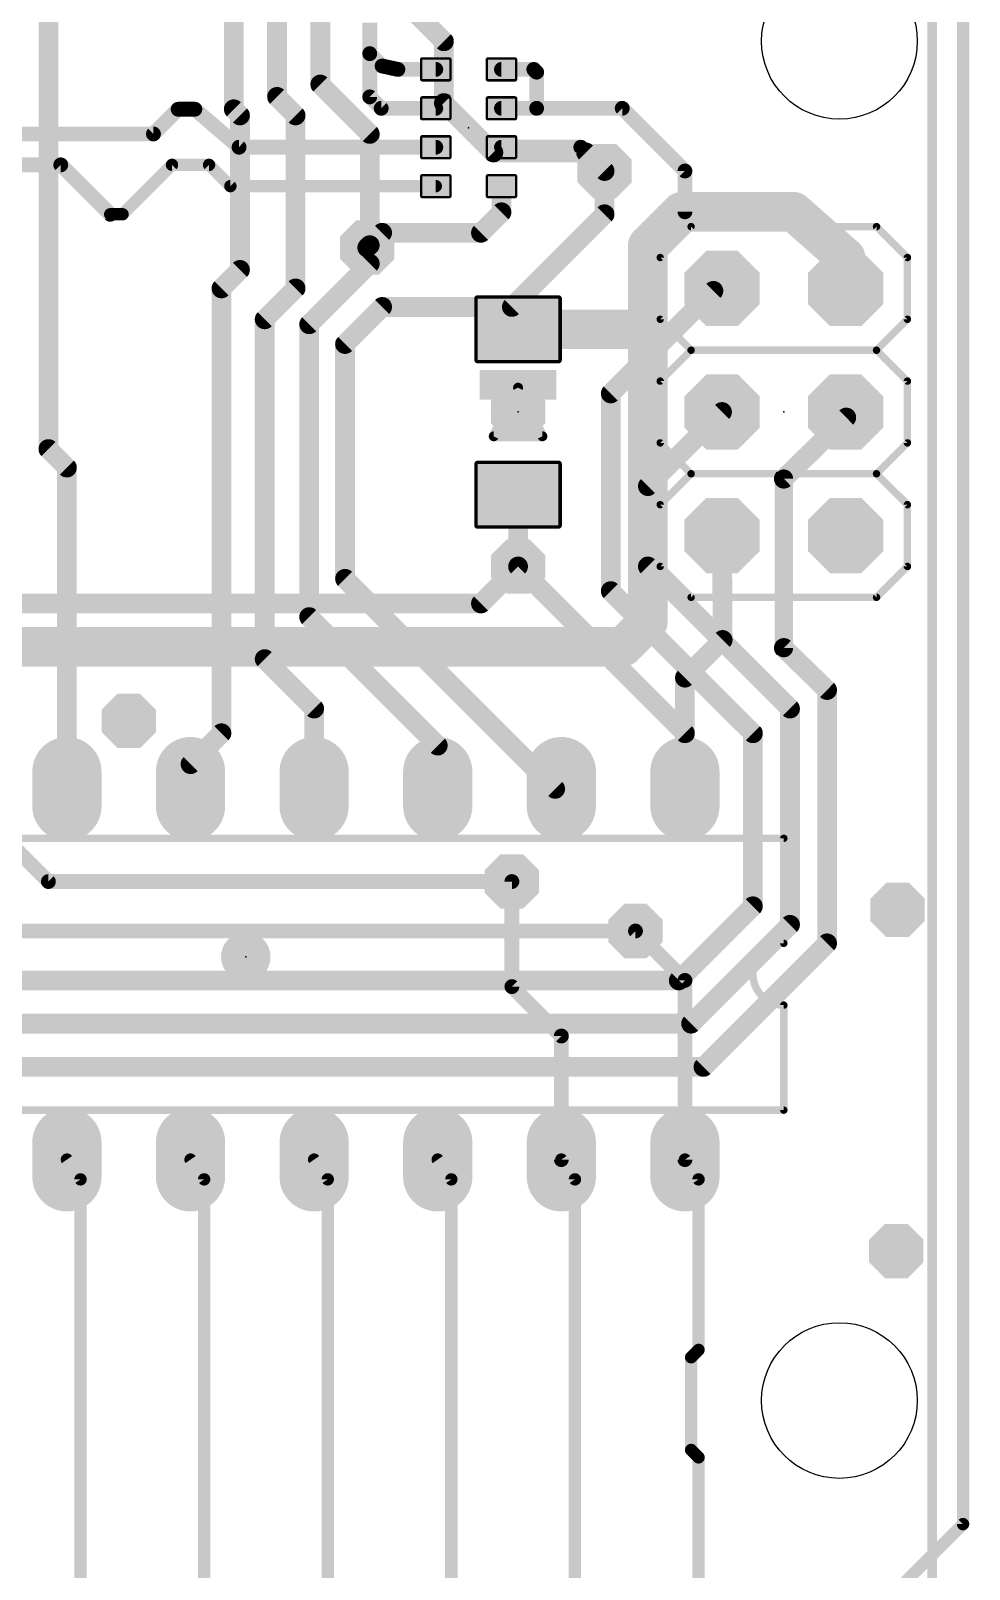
# Model space of a CAD drawing. Extents: x -20 to 130, y -23 to 56.
# Drawn here: x 49.42 to 68.71, y 4.15 to 35.78 of the extents above; entities that cross this region are included whole.
import ezdxf

# ---------------------------------------------------------------- set-up
doc = ezdxf.new("R2010")
doc.units = 0
for name, color, linetype in [('1', 22, 'CONTINUOUS'), ('16', 175, 'CONTINUOUS'), ('17', 82, 'CONTINUOUS'), ('18', 2, 'CONTINUOUS'), ('20', 7, 'CONTINUOUS'), ('21', 253, 'CONTINUOUS'), ('23', 7, 'CONTINUOUS')]:
    doc.layers.add(name, color=color, linetype=linetype)

# ---------------------------------------------------------------- blocks, each defined once
blk = doc.blocks.new('RECT')
blk.add_solid([(-0.5, -0.5), (0.5, -0.5), (-0.5, 0.5), (0.5, 0.5)])
blk = doc.blocks.new('RECT224000X288000R10')
at = {"const_width": 0.07}
blk.add_lwpolyline([(0.665, -0.83), (0.665, 0.83, 0.4142), (0.63, 0.865), (-0.63, 0.865, 0.4142), (-0.665, 0.83), (-0.665, -0.83, 0.4142), (-0.63, -0.865), (0.63, -0.865, 0.4142)], format="xyb", close=True, dxfattribs=at)
blk.add_solid([(-0.6475, -0.8475), (0.6475, -0.8475), (-0.6475, 0.8475), (0.6475, 0.8475)])
blk = doc.blocks.new('PIE')
at = {"const_width": 0.5}
blk.add_lwpolyline([(0, -0.25, 1), (0, 0.25, 1), (0, -0.25)], format="xyb", dxfattribs=at)
blk = doc.blocks.new('OCTAGONP')
at = {"const_width": 0.5}
blk.add_lwpolyline([(-0.25, -0.1036), (-0.25, 0.1036), (-0.1036, 0.25), (0.1036, 0.25), (0.25, 0.1036), (0.25, -0.1036), (0.1036, -0.25), (-0.1036, -0.25), (-0.25, -0.1036), (-0.25, 0.1036)], dxfattribs=at)
blk = doc.blocks.new('RECT80000X104000R20')
at = {"const_width": 0.05}
blk.add_lwpolyline([(0.225, -0.275), (0.225, 0.275, 0.4142), (0.2, 0.3), (-0.2, 0.3, 0.4142), (-0.225, 0.275), (-0.225, -0.275, 0.4142), (-0.2, -0.3), (0.2, -0.3, 0.4142)], format="xyb", close=True, dxfattribs=at)
blk.add_solid([(-0.2125, -0.2875), (0.2125, -0.2875), (-0.2125, 0.2875), (0.2125, 0.2875)])
blk = doc.blocks.new('LONGP50')
at = {"const_width": 1}
blk.add_lwpolyline([(-0.25, 0), (0.25, 0)], dxfattribs=at)
at = {"const_width": 0.5}
for points in [[(-0.25, 0.25, 1), (-0.25, -0.25)], [(0.25, -0.25, 1), (0.25, 0.25)]]:
    blk.add_lwpolyline(points, format="xyb", dxfattribs=at)
blk = doc.blocks.new('OCTAGONV')
at = {"const_width": 0.5}
blk.add_lwpolyline([(-0.25, -0.1036), (-0.25, 0.1036), (-0.1036, 0.25), (0.1036, 0.25), (0.25, 0.1036), (0.25, -0.1036), (0.1036, -0.25), (-0.1036, -0.25), (-0.25, -0.1036), (-0.25, 0.1036)], dxfattribs=at)

msp = doc.modelspace()

# ---------------------------------------------------------------- linework, layer by layer
at = {"layer": '1'}
for points, const_width in [([(67.945, 52.705), (67.945, 0.635)], 0.2032), ([(56.388, 35.306), (56.388, 35.941)], 0.3048), ([(56.388, 35.306), (56.388, 34.417)], 0.3048), ([(56.642, 35.052), (56.388, 35.306)], 0.3048), ([(56.966, 34.982), (56.642, 35.052)], 0.3048), ([(57.745, 34.982), (56.966, 34.982)], 0.3048), ([(59.76, 34.982), (59.095, 34.982)], 0.3048), ([(59.817, 34.925), (59.76, 34.982)], 0.3048), ([(59.817, 34.182), (59.817, 34.925)], 0.3048), ([(56.388, 34.417), (56.623, 34.182)], 0.3048), ([(51.943, 33.655), (52.451, 34.163)], 0.3048), ([(52.451, 34.163), (52.794, 34.163)], 0.3048), ([(52.794, 34.163), (53.702, 33.382)], 0.3048), ([(56.623, 34.182), (57.745, 34.182)], 0.3048), ([(59.817, 34.182), (59.095, 34.182)], 0.3048), ([(61.576, 34.182), (59.817, 34.182)], 0.3048), ([(62.865, 32.893), (61.576, 34.182)], 0.3048), ([(31.496, 33.655), (51.943, 33.655)], 0.3048), ([(53.702, 33.382), (57.745, 33.382)], 0.3048), ([(60.725, 33.382), (59.095, 33.382)], 0.3048), ([(61.214, 32.893), (60.725, 33.382)], 0.3048), ([(31.877, 33.02), (50.038, 33.02)], 0.3048), ([(50.038, 33.02), (51.054, 32.004)], 0.3048), ([(51.308, 32.004), (52.324, 33.02)], 0.254), ([(52.324, 33.02), (53.086, 33.02)], 0.254), ([(53.086, 33.02), (53.524, 32.582)], 0.254), ([(62.865, 32.0548), (62.865, 32.893)], 0.3048), ([(53.524, 32.582), (57.745, 32.582)], 0.254), ([(59.095, 32.044), (59.095, 32.582)], 0.4064), ([(62.103, 31.369), (62.7888, 32.0548)], 0.8128), ([(62.7888, 32.0548), (62.865, 32.0548)], 0.8128), ([(62.865, 32.0548), (65.1002, 32.0548)], 0.8128), ([(65.1002, 32.0548), (66.167, 31.115)], 0.8128), ([(51.054, 32.004), (51.308, 32.004)], 0.254), ([(58.674, 31.623), (59.095, 32.044)], 0.4064), ([(56.3372, 31.3182), (56.642, 31.623)], 0.4064), ([(56.642, 31.623), (58.674, 31.623)], 0.4064), ([(62.103, 29.464), (62.103, 31.369)], 0.8128), ([(66.167, 31.115), (66.167, 30.48)], 0.8128), ([(66.167, 30.48), (66.167, 30.443)], 0.8128), ([(66.167, 30.48), (66.04, 30.48)], 0.508), ([(61.927, 29.64), (59.436, 29.64)], 0.8128), ([(62.103, 29.464), (61.927, 29.64)], 0.8128), ([(62.103, 23.622), (62.103, 29.464)], 0.8128), ([(59.436, 24.765), (59.436, 26.24)], 0.4064), ([(63.64, 23.254), (63.627, 25.4)], 0.4064), ([(58.674, 24.003), (59.436, 24.765)], 0.4064), ([(46.99, 24.003), (58.674, 24.003)], 0.4064), ([(61.595, 23.114), (62.103, 23.622)], 0.8128), ([(48.514, 23.114), (61.595, 23.114)], 0.8128), ([(62.865, 22.479), (63.64, 23.254)], 0.4064), ([(62.865, 20.193), (62.865, 22.479)], 0.4064), ([(59.309, 18.288), (59.309, 16.129)], 0.3048), ([(61.849, 17.272), (62.865, 16.256)], 0.3048), ([(59.309, 16.129), (60.325, 15.113)], 0.3048), ([(62.865, 16.256), (62.865, 12.573)], 0.3048), ([(60.325, 15.113), (60.325, 12.573)], 0.3048), ([(50.4444, 12.1666), (50.165, 12.573)], 0.254), ([(52.9844, 12.1666), (52.705, 12.573)], 0.254), ([(55.5244, 12.1666), (55.245, 12.573)], 0.254), ([(58.0644, 12.1666), (57.785, 12.573)], 0.254), ([(60.325, 12.573), (60.6044, 12.1666)], 0.254), ([(62.865, 12.573), (63.1444, 12.1666)], 0.254), ([(50.4444, 2.9972), (50.4444, 12.1666)], 0.254), ([(52.9844, 2.9972), (52.9844, 12.1666)], 0.254), ([(55.5244, 2.9972), (55.5244, 12.1666)], 0.254), ([(58.0644, 2.9972), (58.0644, 12.1666)], 0.254), ([(60.6044, 12.1666), (60.6044, 2.9972)], 0.254), ([(63.1444, 12.1666), (63.1444, 8.6614)], 0.254), ([(63.1444, 8.6614), (62.992, 8.509)], 0.254), ([(62.992, 8.509), (62.992, 6.604)], 0.254), ([(62.992, 6.604), (63.1444, 6.4516)], 0.254), ([(63.1444, 6.4516), (63.1444, 2.9972)], 0.254)]:
    msp.add_lwpolyline(points, dxfattribs=dict(at, const_width=const_width))
for points, const_width in [([(56.4642, 35.306, 1), (56.3118, 35.306)], 0.1524), ([(56.4419, 35.3599, 1), (56.3341, 35.2521)], 0.1524), ([(56.3118, 35.306, 1), (56.4642, 35.306)], 0.1524), ([(56.6581, 35.1265, 1), (56.6259, 34.9775)], 0.1524), ([(56.5881, 34.9981, 1), (56.6959, 35.1059)], 0.1524), ([(56.966, 35.0582, 1), (56.966, 34.9058)], 0.1524), ([(56.9499, 34.9075, 1), (56.9821, 35.0565)], 0.1524), ([(57.745, 34.9058, 1), (57.745, 35.0582)], 0.1524), ([(59.095, 35.0582, 1), (59.095, 34.9058)], 0.1524), ([(59.8139, 35.0359, 1), (59.7061, 34.9281)], 0.1524), ([(59.76, 34.9058, 1), (59.76, 35.0582)], 0.1524), ([(59.8932, 34.925, 1), (59.7408, 34.925)], 0.1524), ([(59.7631, 34.8711, 1), (59.8709, 34.9789)], 0.1524), ([(56.4419, 34.4709, 1), (56.3341, 34.3631)], 0.1524), ([(56.3118, 34.417, 1), (56.4642, 34.417)], 0.1524), ([(52.451, 34.2392, 1), (52.451, 34.0868)], 0.1524), ([(52.5049, 34.1091, 1), (52.3971, 34.2169)], 0.1524), ([(52.8437, 34.2208, 1), (52.7443, 34.1052)], 0.1524), ([(52.794, 34.0868, 1), (52.794, 34.2392)], 0.1524), ([(56.623, 34.2582, 1), (56.623, 34.1058)], 0.1524), ([(56.5691, 34.1281, 1), (56.6769, 34.2359)], 0.1524), ([(57.745, 34.1058, 1), (57.745, 34.2582)], 0.1524), ([(59.095, 34.2582, 1), (59.095, 34.1058)], 0.1524), ([(59.817, 34.2582, 1), (59.817, 34.1058)], 0.1524), ([(59.7408, 34.182, 1), (59.8932, 34.182)], 0.1524), ([(59.817, 34.1058, 1), (59.817, 34.2582)], 0.1524), ([(61.6299, 34.2359, 1), (61.5221, 34.1281)], 0.1524), ([(61.576, 34.1058, 1), (61.576, 34.2582)], 0.1524), ([(51.8891, 33.7089, 1), (51.9969, 33.6011)], 0.1524), ([(51.943, 33.5788, 1), (51.943, 33.7312)], 0.1524), ([(53.702, 33.4582, 1), (53.702, 33.3058)], 0.1524), ([(57.745, 33.3058, 1), (57.745, 33.4582)], 0.1524), ([(59.095, 33.4582, 1), (59.095, 33.3058)], 0.1524), ([(60.7789, 33.4359, 1), (60.6711, 33.3281)], 0.1524), ([(60.725, 33.3058, 1), (60.725, 33.4582)], 0.1524), ([(53.6523, 33.3242, 1), (53.7517, 33.4398)], 0.1524), ([(50.0919, 33.0739, 1), (49.9841, 32.9661)], 0.1524), ([(50.038, 32.9438, 1), (50.038, 33.0962)], 0.1524), ([(52.324, 33.0835, 1), (52.324, 32.9565)], 0.127), ([(52.3689, 32.9751, 1), (52.2791, 33.0649)], 0.127), ([(53.1309, 33.0649, 1), (53.0411, 32.9751)], 0.127), ([(53.086, 32.9565, 1), (53.086, 33.0835)], 0.127), ([(61.1601, 32.8391, 1), (61.2679, 32.9469)], 0.1524), ([(62.9412, 32.893, 1), (62.7888, 32.893)], 0.1524), ([(62.8111, 32.8391, 1), (62.9189, 32.9469)], 0.1524), ([(53.524, 32.6455, 1), (53.524, 32.5185)], 0.127), ([(53.4791, 32.5371, 1), (53.5689, 32.6269)], 0.127), ([(57.745, 32.5185, 1), (57.745, 32.6455)], 0.127), ([(59.1966, 32.582, 1), (58.9934, 32.582)], 0.2032), ([(62.7888, 32.258, 1), (62.7888, 31.8516)], 0.4064), ([(62.9325, 31.9111, 1), (62.6451, 32.1985)], 0.4064), ([(62.865, 32.258, 1), (62.865, 31.8516)], 0.4064), ([(62.865, 31.8516, 1), (62.865, 32.258)], 0.4064), ([(65.2345, 32.2073, 1), (64.9659, 31.9023)], 0.4064), ([(65.1002, 31.8516, 1), (65.1002, 32.258)], 0.4064), ([(51.0001, 31.9501, 1), (51.1079, 32.0579)], 0.1524), ([(51.054, 32.0675, 1), (51.054, 31.9405)], 0.127), ([(51.2631, 32.0489, 1), (51.3529, 31.9591)], 0.127), ([(51.308, 31.9405, 1), (51.308, 32.0675)], 0.127), ([(58.9934, 32.044, 1), (59.1966, 32.044)], 0.2032), ([(59.1668, 31.9722, 1), (59.0232, 32.1158)], 0.2032), ([(62.7888, 32.0548, 1), (62.9412, 32.0548)], 0.1524), ([(56.642, 31.7246, 1), (56.642, 31.5214)], 0.2032), ([(56.7138, 31.5512, 1), (56.5702, 31.6948)], 0.2032), ([(58.6022, 31.6948, 1), (58.7458, 31.5512)], 0.2032), ([(58.674, 31.5214, 1), (58.674, 31.7246)], 0.2032), ([(62.3062, 31.369, 1), (61.8998, 31.369)], 0.4064), ([(61.9593, 31.5127, 1), (62.2467, 31.2253)], 0.4064), ([(56.2654, 31.39, 1), (56.409, 31.2464)], 0.2032), ([(66.3702, 31.115, 1), (65.9638, 31.115)], 0.4064), ([(66.0327, 30.9625, 1), (66.3013, 31.2675)], 0.4064), ([(66.3702, 30.48, 1), (65.9638, 30.48)], 0.4064), ([(65.9638, 30.48, 1), (66.3702, 30.48)], 0.4064), ([(66.04, 30.607, 1), (66.04, 30.353)], 0.254), ([(66.167, 30.353, 1), (66.167, 30.607)], 0.254), ([(65.9638, 30.443, 1), (66.3702, 30.443)], 0.4064), ([(59.436, 29.8432, 1), (59.436, 29.4368)], 0.4064), ([(62.0707, 29.7837, 1), (61.7833, 29.4963)], 0.4064), ([(61.927, 29.4368, 1), (61.927, 29.8432)], 0.4064), ([(62.3062, 29.464, 1), (61.8998, 29.464)], 0.4064), ([(61.9593, 29.3203, 1), (62.2467, 29.6077)], 0.4064), ([(61.8998, 29.464, 1), (62.3062, 29.464)], 0.4064), ([(59.5376, 26.24, 1), (59.3344, 26.24)], 0.2032), ([(63.7286, 25.4006, 1), (63.5254, 25.3994)], 0.2032), ([(59.3344, 24.765, 1), (59.5376, 24.765)], 0.2032), ([(59.5078, 24.6932, 1), (59.3642, 24.8368)], 0.2032), ([(58.6022, 24.0748, 1), (58.7458, 23.9312)], 0.2032), ([(58.674, 23.9014, 1), (58.674, 24.1046)], 0.2032), ([(61.8998, 23.622, 1), (62.3062, 23.622)], 0.4064), ([(62.2467, 23.4783, 1), (61.9593, 23.7657)], 0.4064), ([(61.4513, 23.2577, 1), (61.7387, 22.9703)], 0.4064), ([(61.595, 22.9108, 1), (61.595, 23.3172)], 0.4064), ([(63.7118, 23.1822, 1), (63.5682, 23.3258)], 0.2032), ([(63.5384, 23.2534, 1), (63.7416, 23.2546)], 0.2032), ([(62.9666, 22.479, 1), (62.7634, 22.479)], 0.2032), ([(62.7932, 22.5508, 1), (62.9368, 22.4072)], 0.2032), ([(62.7634, 20.193, 1), (62.9666, 20.193)], 0.2032), ([(59.3852, 18.288, 1), (59.2328, 18.288)], 0.1524), ([(61.9029, 17.3259, 1), (61.7951, 17.2181)], 0.1524), ([(59.3629, 16.1829, 1), (59.2551, 16.0751)], 0.1524), ([(59.2328, 16.129, 1), (59.3852, 16.129)], 0.1524), ([(62.9412, 16.256, 1), (62.7888, 16.256)], 0.1524), ([(62.8111, 16.2021, 1), (62.9189, 16.3099)], 0.1524), ([(60.4012, 15.113, 1), (60.2488, 15.113)], 0.1524), ([(60.2711, 15.0591, 1), (60.3789, 15.1669)], 0.1524), ([(50.2173, 12.609, 1), (50.1127, 12.537)], 0.127), ([(52.7573, 12.609, 1), (52.6527, 12.537)], 0.127), ([(55.2973, 12.609, 1), (55.1927, 12.537)], 0.127), ([(57.8373, 12.609, 1), (57.7327, 12.537)], 0.127), ([(60.3773, 12.609, 1), (60.2727, 12.537)], 0.127), ([(62.9173, 12.609, 1), (62.8127, 12.537)], 0.127), ([(60.2488, 12.573, 1), (60.4012, 12.573)], 0.1524), ([(62.7888, 12.573, 1), (62.9412, 12.573)], 0.1524), ([(50.5079, 12.1666, 1), (50.3809, 12.1666)], 0.127), ([(50.3921, 12.1306, 1), (50.4967, 12.2026)], 0.127), ([(53.0479, 12.1666, 1), (52.9209, 12.1666)], 0.127), ([(52.9321, 12.1306, 1), (53.0367, 12.2026)], 0.127), ([(55.5879, 12.1666, 1), (55.4609, 12.1666)], 0.127), ([(55.4721, 12.1306, 1), (55.5767, 12.2026)], 0.127), ([(58.1279, 12.1666, 1), (58.0009, 12.1666)], 0.127), ([(58.0121, 12.1306, 1), (58.1167, 12.2026)], 0.127), ([(60.6679, 12.1666, 1), (60.5409, 12.1666)], 0.127), ([(60.5521, 12.1306, 1), (60.6567, 12.2026)], 0.127), ([(63.2079, 12.1666, 1), (63.0809, 12.1666)], 0.127), ([(63.0921, 12.1306, 1), (63.1967, 12.2026)], 0.127), ([(63.0555, 8.509, 1), (62.9285, 8.509)], 0.127), ([(62.9471, 8.5539, 1), (63.0369, 8.4641)], 0.127), ([(63.0809, 8.6614, 1), (63.2079, 8.6614)], 0.127), ([(63.1893, 8.6165, 1), (63.0995, 8.7063)], 0.127), ([(63.0369, 6.6489, 1), (62.9471, 6.5591)], 0.127), ([(62.9285, 6.604, 1), (63.0555, 6.604)], 0.127), ([(63.2079, 6.4516, 1), (63.0809, 6.4516)], 0.127), ([(63.0995, 6.4067, 1), (63.1893, 6.4965)], 0.127)]:
    msp.add_lwpolyline(points, format="xyb", dxfattribs=dict(at, const_width=const_width))
at = {"layer": '16'}
for points, const_width in [([(67.945, 52.451), (67.945, 0.635)], 0.2032), ([(49.784, 27.178), (49.784, 46.863)], 0.4064), ([(53.594, 34.163), (53.594, 46.482)], 0.4064), ([(54.483, 34.417), (54.483, 45.974)], 0.4064), ([(55.372, 34.671), (55.372, 45.466)], 0.4064), ([(57.912, 35.56), (56.261, 37.211)], 0.4064), ([(57.912, 34.29), (57.912, 35.56)], 0.4064), ([(56.388, 33.655), (55.372, 34.671)], 0.4064), ([(54.864, 34.036), (54.483, 34.417)], 0.4064), ([(58.928, 33.274), (57.912, 34.29)], 0.4064), ([(53.721, 34.036), (53.594, 34.163)], 0.4064), ([(53.721, 30.861), (53.721, 34.036)], 0.4064), ([(54.864, 30.48), (54.864, 34.036)], 0.4064), ([(56.388, 31.369), (56.388, 33.655)], 0.4064), ([(60.833, 33.274), (58.928, 33.274)], 0.4064), ([(61.214, 32.893), (60.833, 33.274)], 0.4064), ([(61.214, 32.004), (61.214, 32.893)], 0.4064), ([(59.309, 30.099), (61.214, 32.004)], 0.4064), ([(56.3372, 31.3182), (56.388, 31.369)], 0.4064), ([(56.388, 31.115), (56.3372, 31.3182)], 0.4064), ([(56.388, 30.988), (56.388, 31.115)], 0.4064), ([(53.34, 30.48), (53.721, 30.861)], 0.4064), ([(55.1434, 29.7434), (56.388, 30.988)], 0.4064), ([(53.34, 21.336), (53.34, 30.48)], 0.4064), ([(54.229, 29.845), (54.864, 30.48)], 0.4064), ([(63.45, 30.43), (63.627, 30.48)], 0.4064), ([(61.341, 28.321), (63.45, 30.43)], 0.4064), ([(54.229, 22.86), (54.229, 29.845)], 0.4064), ([(55.88, 29.337), (56.642, 30.099)], 0.4064), ([(56.642, 30.099), (59.309, 30.099)], 0.4064), ([(55.1434, 23.7236), (55.1434, 29.7434)], 0.4064), ([(55.88, 24.511), (55.88, 29.337)], 0.4064), ([(61.341, 24.257), (61.341, 28.321)], 0.4064), ([(62.103, 26.416), (63.627, 27.94)], 0.4064), ([(64.897, 26.5684), (66.18, 27.826)], 0.4064), ([(66.18, 27.826), (66.167, 27.94)], 0.4064), ([(50.165, 26.797), (49.784, 27.178)], 0.4064), ([(50.165, 20.193), (50.165, 26.797)], 0.4064), ([(62.103, 24.765), (62.103, 26.416)], 0.4064), ([(64.897, 23.0886), (64.897, 26.5684)], 0.381), ([(60.198, 20.193), (55.88, 24.511)], 0.4064), ([(59.436, 24.765), (62.865, 21.336)], 0.4064), ([(65.024, 21.844), (62.103, 24.765)], 0.4064), ([(64.262, 21.336), (61.341, 24.257)], 0.4064), ([(57.785, 21.082), (55.1434, 23.7236)], 0.4064), ([(65.786, 22.225), (64.897, 23.0886)], 0.4064), ([(55.245, 21.844), (54.229, 22.86)], 0.4064), ([(65.786, 17.018), (65.786, 22.225)], 0.4064), ([(55.245, 20.193), (55.245, 21.844)], 0.4064), ([(65.024, 17.399), (65.024, 21.844)], 0.4064), ([(52.705, 20.701), (53.34, 21.336)], 0.4064), ([(62.865, 21.336), (62.865, 20.193)], 0.4064), ([(64.262, 17.78), (64.262, 21.336)], 0.4064), ([(57.785, 20.193), (57.785, 21.082)], 0.4064), ([(52.705, 20.193), (52.705, 20.701)], 0.4064), ([(60.325, 20.193), (60.198, 20.193)], 0.4064), ([(48.895, 19.177), (49.784, 18.288)], 0.3048), ([(49.784, 18.288), (59.309, 18.288)], 0.3048), ([(62.738, 16.256), (64.262, 17.78)], 0.4064), ([(47.879, 17.272), (61.849, 17.272)], 0.3048), ([(62.992, 15.367), (65.024, 17.399)], 0.4064), ([(63.246, 14.478), (65.786, 17.018)], 0.4064), ([(45.974, 16.256), (62.738, 16.256)], 0.4064), ([(46.482, 15.367), (62.992, 15.367)], 0.4064), ([(46.99, 14.478), (63.246, 14.478)], 0.4064)]:
    msp.add_lwpolyline(points, dxfattribs=dict(at, const_width=const_width))
for points, const_width in [([(58.0136, 35.56, 1), (57.8104, 35.56)], 0.2032), ([(57.8402, 35.4882, 1), (57.9838, 35.6318)], 0.2032), ([(55.4438, 34.7428, 1), (55.3002, 34.5992)], 0.2032), ([(54.3814, 34.417, 1), (54.5846, 34.417)], 0.2032), ([(54.5548, 34.4888, 1), (54.4112, 34.3452)], 0.2032), ([(55.2704, 34.671, 1), (55.4736, 34.671)], 0.2032), ([(57.9838, 34.3618, 1), (57.8402, 34.2182)], 0.2032), ([(53.4924, 34.163, 1), (53.6956, 34.163)], 0.2032), ([(53.6658, 34.2348, 1), (53.5222, 34.0912)], 0.2032), ([(53.8226, 34.036, 1), (53.6194, 34.036)], 0.2032), ([(53.6492, 33.9642, 1), (53.7928, 34.1078)], 0.2032), ([(54.9656, 34.036, 1), (54.7624, 34.036)], 0.2032), ([(54.7922, 33.9642, 1), (54.9358, 34.1078)], 0.2032), ([(57.8104, 34.29, 1), (58.0136, 34.29)], 0.2032), ([(56.4896, 33.655, 1), (56.2864, 33.655)], 0.2032), ([(56.3162, 33.5832, 1), (56.4598, 33.7268)], 0.2032), ([(58.928, 33.3756, 1), (58.928, 33.1724)], 0.2032), ([(58.8562, 33.2022, 1), (58.9998, 33.3458)], 0.2032), ([(60.9048, 33.3458, 1), (60.7612, 33.2022)], 0.2032), ([(60.833, 33.1724, 1), (60.833, 33.3756)], 0.2032), ([(61.3156, 32.893, 1), (61.1124, 32.893)], 0.2032), ([(61.1422, 32.8212, 1), (61.2858, 32.9648)], 0.2032), ([(61.1124, 32.004, 1), (61.3156, 32.004)], 0.2032), ([(61.2858, 31.9322, 1), (61.1422, 32.0758)], 0.2032), ([(56.4358, 31.3428, 1), (56.2386, 31.2936)], 0.2032), ([(56.2654, 31.39, 1), (56.409, 31.2464)], 0.2032), ([(56.2864, 31.369, 1), (56.4896, 31.369)], 0.2032), ([(56.4896, 31.115, 1), (56.2864, 31.115)], 0.2032), ([(56.4598, 31.2972, 1), (56.3162, 31.4408)], 0.2032), ([(53.7928, 30.7892, 1), (53.6492, 30.9328)], 0.2032), ([(56.2864, 30.988, 1), (56.4896, 30.988)], 0.2032), ([(56.2894, 31.0904, 1), (56.4866, 31.1396)], 0.2032), ([(56.4598, 30.9162, 1), (56.3162, 31.0598)], 0.2032), ([(53.4416, 30.48, 1), (53.2384, 30.48)], 0.2032), ([(53.6194, 30.861, 1), (53.8226, 30.861)], 0.2032), ([(54.9358, 30.4082, 1), (54.7922, 30.5518)], 0.2032), ([(63.6546, 30.3822, 1), (63.5994, 30.5778)], 0.2032), ([(53.2682, 30.5518, 1), (53.4118, 30.4082)], 0.2032), ([(54.7624, 30.48, 1), (54.9656, 30.48)], 0.2032), ([(63.4224, 30.5278, 1), (63.4776, 30.3322)], 0.2032), ([(63.5218, 30.3582, 1), (63.3782, 30.5018)], 0.2032), ([(54.3306, 29.845, 1), (54.1274, 29.845)], 0.2032), ([(56.642, 30.2006, 1), (56.642, 29.9974)], 0.2032), ([(56.7138, 30.0272, 1), (56.5702, 30.1708)], 0.2032), ([(59.2372, 30.1708, 1), (59.3808, 30.0272)], 0.2032), ([(59.309, 29.9974, 1), (59.309, 30.2006)], 0.2032), ([(54.1572, 29.9168, 1), (54.3008, 29.7732)], 0.2032), ([(55.245, 29.7434, 1), (55.0418, 29.7434)], 0.2032), ([(55.0716, 29.8152, 1), (55.2152, 29.6716)], 0.2032), ([(55.9816, 29.337, 1), (55.7784, 29.337)], 0.2032), ([(55.8082, 29.4088, 1), (55.9518, 29.2652)], 0.2032), ([(61.4426, 28.321, 1), (61.2394, 28.321)], 0.2032), ([(61.2692, 28.3928, 1), (61.4128, 28.2492)], 0.2032), ([(63.6988, 27.8682, 1), (63.5552, 28.0118)], 0.2032), ([(66.2679, 27.9515, 1), (66.0661, 27.9285)], 0.2032), ([(66.0791, 27.8145, 1), (66.2809, 27.8375)], 0.2032), ([(66.2511, 27.7534, 1), (66.1089, 27.8986)], 0.2032), ([(49.6824, 27.178, 1), (49.8856, 27.178)], 0.2032), ([(49.8558, 27.2498, 1), (49.7122, 27.1062)], 0.2032), ([(50.2666, 26.797, 1), (50.0634, 26.797)], 0.2032), ([(50.0932, 26.7252, 1), (50.2368, 26.8688)], 0.2032), ([(62.2046, 26.416, 1), (62.0014, 26.416)], 0.2032), ([(62.0312, 26.4878, 1), (62.1748, 26.3442)], 0.2032), ([(64.8259, 26.641, 1), (64.9681, 26.4958)], 0.2032), ([(64.9922, 26.5684, 1), (64.8018, 26.5684)], 0.1905), ([(55.9518, 24.5828, 1), (55.8082, 24.4392)], 0.2032), ([(59.5078, 24.8368, 1), (59.3642, 24.6932)], 0.2032), ([(62.0014, 24.765, 1), (62.2046, 24.765)], 0.2032), ([(62.1748, 24.8368, 1), (62.0312, 24.6932)], 0.2032), ([(55.7784, 24.511, 1), (55.9816, 24.511)], 0.2032), ([(61.2394, 24.257, 1), (61.4426, 24.257)], 0.2032), ([(61.4128, 24.3288, 1), (61.2692, 24.1852)], 0.2032), ([(55.0418, 23.7236, 1), (55.245, 23.7236)], 0.2032), ([(55.2152, 23.7954, 1), (55.0716, 23.6518)], 0.2032), ([(64.9678, 23.1615, 1), (64.8262, 23.0157)], 0.2032), ([(64.8018, 23.0886, 1), (64.9922, 23.0886)], 0.1905), ([(54.1274, 22.86, 1), (54.3306, 22.86)], 0.2032), ([(54.3008, 22.9318, 1), (54.1572, 22.7882)], 0.2032), ([(65.8876, 22.225, 1), (65.6844, 22.225)], 0.2032), ([(65.7152, 22.1521, 1), (65.8568, 22.2979)], 0.2032), ([(55.3466, 21.844, 1), (55.1434, 21.844)], 0.2032), ([(55.1732, 21.7722, 1), (55.3168, 21.9158)], 0.2032), ([(65.1256, 21.844, 1), (64.9224, 21.844)], 0.2032), ([(64.9522, 21.7722, 1), (65.0958, 21.9158)], 0.2032), ([(53.4118, 21.2642, 1), (53.2682, 21.4078)], 0.2032), ([(62.9666, 21.336, 1), (62.7634, 21.336)], 0.2032), ([(62.7932, 21.2642, 1), (62.9368, 21.4078)], 0.2032), ([(64.3636, 21.336, 1), (64.1604, 21.336)], 0.2032), ([(64.1902, 21.2642, 1), (64.3338, 21.4078)], 0.2032), ([(53.2384, 21.336, 1), (53.4416, 21.336)], 0.2032), ([(57.8866, 21.082, 1), (57.6834, 21.082)], 0.2032), ([(57.7132, 21.0102, 1), (57.8568, 21.1538)], 0.2032), ([(52.8066, 20.701, 1), (52.6034, 20.701)], 0.2032), ([(52.6332, 20.7728, 1), (52.7768, 20.6292)], 0.2032), ([(50.0634, 20.193, 1), (50.2666, 20.193)], 0.2032), ([(52.6034, 20.193, 1), (52.8066, 20.193)], 0.2032), ([(55.1434, 20.193, 1), (55.3466, 20.193)], 0.2032), ([(57.6834, 20.193, 1), (57.8866, 20.193)], 0.2032), ([(60.198, 20.2946, 1), (60.198, 20.0914)], 0.2032), ([(60.1262, 20.1212, 1), (60.2698, 20.2648)], 0.2032), ([(60.325, 20.0914, 1), (60.325, 20.2946)], 0.2032), ([(62.7634, 20.193, 1), (62.9666, 20.193)], 0.2032), ([(49.784, 18.3642, 1), (49.784, 18.2118)], 0.1524), ([(49.7301, 18.2341, 1), (49.8379, 18.3419)], 0.1524), ([(59.309, 18.2118, 1), (59.309, 18.3642)], 0.1524), ([(64.1604, 17.78, 1), (64.3636, 17.78)], 0.2032), ([(64.3338, 17.7082, 1), (64.1902, 17.8518)], 0.2032), ([(61.849, 17.1958, 1), (61.849, 17.3482)], 0.1524), ([(64.9224, 17.399, 1), (65.1256, 17.399)], 0.2032), ([(65.0958, 17.3272, 1), (64.9522, 17.4708)], 0.2032), ([(65.6844, 17.018, 1), (65.8876, 17.018)], 0.2032), ([(65.8578, 16.9462, 1), (65.7142, 17.0898)], 0.2032), ([(62.738, 16.1544, 1), (62.738, 16.3576)], 0.2032), ([(62.6662, 16.3278, 1), (62.8098, 16.1842)], 0.2032), ([(62.9202, 15.4388, 1), (63.0638, 15.2952)], 0.2032), ([(62.992, 15.2654, 1), (62.992, 15.4686)], 0.2032), ([(63.1742, 14.5498, 1), (63.3178, 14.4062)], 0.2032), ([(63.246, 14.3764, 1), (63.246, 14.5796)], 0.2032)]:
    msp.add_lwpolyline(points, format="xyb", dxfattribs=dict(at, const_width=const_width))
at = {"layer": '20', "const_width": 0.254}
for points in [[(68.58, 37.846), (68.58, 5.08)], [(68.58, 5.08), (66.04, 2.54)]]:
    msp.add_lwpolyline(points, dxfattribs=at)
at = {"layer": '20', "const_width": 0.127}
for points in [[(68.5165, 5.08, 1), (68.6435, 5.08)], [(68.6249, 5.0351, 1), (68.5351, 5.1249)]]:
    msp.add_lwpolyline(points, format="xyb", dxfattribs=at)
at = {"layer": '20'}
for centre in [(66.04, 35.56), (66.04, 7.62)]:
    msp.add_circle(centre, 1.6, dxfattribs=at)
at = {"layer": '21'}
for points, const_width in [([(62.992, 31.75), (62.357, 31.115)], 0.1524), ([(62.992, 31.75), (66.802, 31.75)], 0.1524), ([(66.802, 31.75), (67.437, 31.115)], 0.1524), ([(62.357, 31.115), (62.357, 29.845)], 0.1524), ([(67.437, 31.115), (67.437, 29.845)], 0.1524), ([(62.357, 29.845), (62.992, 29.21)], 0.1524), ([(67.437, 29.845), (66.802, 29.21)], 0.1524), ([(62.992, 29.21), (62.357, 28.575)], 0.1524), ([(66.802, 29.21), (62.992, 29.21)], 0.1524), ([(66.802, 29.21), (67.437, 28.575)], 0.1524), ([(59.436, 28.44), (58.936, 27.44)], 0.2032), ([(59.936, 27.44), (59.436, 28.44)], 0.2032), ([(62.357, 28.575), (62.357, 27.305)], 0.1524), ([(67.437, 28.575), (67.437, 27.305)], 0.1524), ([(58.936, 27.44), (59.936, 27.44)], 0.2032), ([(62.357, 27.305), (62.992, 26.67)], 0.1524), ([(67.437, 27.305), (66.802, 26.67)], 0.1524), ([(62.992, 26.67), (62.357, 26.035)], 0.1524), ([(66.802, 26.67), (62.992, 26.67)], 0.1524), ([(66.802, 26.67), (67.437, 26.035)], 0.1524), ([(62.357, 26.035), (62.357, 24.765)], 0.1524), ([(67.437, 26.035), (67.437, 24.765)], 0.1524), ([(62.357, 24.765), (62.992, 24.13)], 0.1524), ([(67.437, 24.765), (66.802, 24.13)], 0.1524), ([(66.802, 24.13), (62.992, 24.13)], 0.1524), ([(64.897, 19.177), (27.813, 19.177)], 0.1524), ([(64.897, 17.018), (64.897, 19.177)], 0.1524), ([(64.897, 13.589), (64.897, 15.748)], 0.1524), ([(64.897, 13.589), (27.813, 13.589)], 0.1524)]:
    msp.add_lwpolyline(points, dxfattribs=dict(at, const_width=const_width))
for points, const_width in [([(62.992, 31.7881, 1), (62.992, 31.7119)], 0.0762), ([(63.0189, 31.7231, 1), (62.9651, 31.7769)], 0.0762), ([(66.8289, 31.7769, 1), (66.7751, 31.7231)], 0.0762), ([(66.802, 31.7119, 1), (66.802, 31.7881)], 0.0762), ([(62.3951, 31.115, 1), (62.3189, 31.115)], 0.0762), ([(62.3301, 31.1419, 1), (62.3839, 31.0881)], 0.0762), ([(67.4751, 31.115, 1), (67.3989, 31.115)], 0.0762), ([(67.4101, 31.0881, 1), (67.4639, 31.1419)], 0.0762), ([(62.3189, 29.845, 1), (62.3951, 29.845)], 0.0762), ([(62.3839, 29.8719, 1), (62.3301, 29.8181)], 0.0762), ([(67.3989, 29.845, 1), (67.4751, 29.845)], 0.0762), ([(67.4639, 29.8181, 1), (67.4101, 29.8719)], 0.0762), ([(62.992, 29.2481, 1), (62.992, 29.1719)], 0.0762), ([(63.0189, 29.1831, 1), (62.9651, 29.2369)], 0.0762), ([(62.9651, 29.1831, 1), (63.0189, 29.2369)], 0.0762), ([(66.8289, 29.2369, 1), (66.7751, 29.1831)], 0.0762), ([(66.7751, 29.2369, 1), (66.8289, 29.1831)], 0.0762), ([(66.802, 29.1719, 1), (66.802, 29.2481)], 0.0762), ([(59.4814, 28.4627, 1), (59.3906, 28.4173)], 0.1016), ([(59.4814, 28.4173, 1), (59.3906, 28.4627)], 0.1016), ([(62.3951, 28.575, 1), (62.3189, 28.575)], 0.0762), ([(62.3301, 28.6019, 1), (62.3839, 28.5481)], 0.0762), ([(67.4751, 28.575, 1), (67.3989, 28.575)], 0.0762), ([(67.4101, 28.5481, 1), (67.4639, 28.6019)], 0.0762), ([(58.936, 27.4908, 1), (58.936, 27.3892)], 0.1016), ([(58.8906, 27.4627, 1), (58.9814, 27.4173)], 0.1016), ([(59.8906, 27.4173, 1), (59.9814, 27.4627)], 0.1016), ([(59.936, 27.3892, 1), (59.936, 27.4908)], 0.1016), ([(62.3189, 27.305, 1), (62.3951, 27.305)], 0.0762), ([(62.3839, 27.3319, 1), (62.3301, 27.2781)], 0.0762), ([(67.3989, 27.305, 1), (67.4751, 27.305)], 0.0762), ([(67.4639, 27.2781, 1), (67.4101, 27.3319)], 0.0762), ([(62.992, 26.7081, 1), (62.992, 26.6319)], 0.0762), ([(63.0189, 26.6431, 1), (62.9651, 26.6969)], 0.0762), ([(62.9651, 26.6431, 1), (63.0189, 26.6969)], 0.0762), ([(66.8289, 26.6969, 1), (66.7751, 26.6431)], 0.0762), ([(66.7751, 26.6969, 1), (66.8289, 26.6431)], 0.0762), ([(66.802, 26.6319, 1), (66.802, 26.7081)], 0.0762), ([(62.3951, 26.035, 1), (62.3189, 26.035)], 0.0762), ([(62.3301, 26.0619, 1), (62.3839, 26.0081)], 0.0762), ([(67.4751, 26.035, 1), (67.3989, 26.035)], 0.0762), ([(67.4101, 26.0081, 1), (67.4639, 26.0619)], 0.0762), ([(62.3189, 24.765, 1), (62.3951, 24.765)], 0.0762), ([(62.3839, 24.7919, 1), (62.3301, 24.7381)], 0.0762), ([(67.3989, 24.765, 1), (67.4751, 24.765)], 0.0762), ([(67.4639, 24.7381, 1), (67.4101, 24.7919)], 0.0762), ([(62.992, 24.1681, 1), (62.992, 24.0919)], 0.0762), ([(62.9651, 24.1031, 1), (63.0189, 24.1569)], 0.0762), ([(66.7751, 24.1569, 1), (66.8289, 24.1031)], 0.0762), ([(66.802, 24.0919, 1), (66.802, 24.1681)], 0.0762), ([(64.9351, 19.177, 1), (64.8589, 19.177)], 0.0762), ([(64.897, 19.1389, 1), (64.897, 19.2151)], 0.0762), ([(64.897, 17.018, 1), (64.897, 15.748)], 0.1524), ([(64.897, 16.9799, 1), (64.897, 17.0561)], 0.0762), ([(64.8589, 17.018, 1), (64.9351, 17.018)], 0.0762), ([(64.9351, 15.748, 1), (64.8589, 15.748)], 0.0762), ([(64.897, 15.7099, 1), (64.897, 15.7861)], 0.0762), ([(64.8589, 13.589, 1), (64.9351, 13.589)], 0.0762), ([(64.897, 13.5509, 1), (64.897, 13.6271)], 0.0762)]:
    msp.add_lwpolyline(points, format="xyb", dxfattribs=dict(at, const_width=const_width))
at = {"layer": '23'}
for p in [(58.42, 33.782), (59.436, 27.94), (64.897, 27.94), (53.84, 16.741)]:
    msp.add_point(p, dxfattribs=at)

# ---------------------------------------------------------------- block references
at = {"layer": '1'}
for name, p, rotation in [('RECT80000X104000R20', (57.745, 34.982), 90), ('RECT80000X104000R20', (59.095, 34.982), 90), ('RECT80000X104000R20', (57.745, 34.182), 90), ('RECT80000X104000R20', (59.095, 34.182), 90), ('RECT80000X104000R20', (57.745, 33.382), 90), ('RECT80000X104000R20', (59.095, 33.382), 90), ('RECT80000X104000R20', (57.745, 32.582), 90), ('RECT80000X104000R20', (59.095, 32.582), 90), ('RECT224000X288000R10', (59.436, 29.64), 270), ('RECT224000X288000R10', (59.436, 26.24), 270)]:
    msp.add_blockref(name, p, dxfattribs=dict(at, rotation=rotation))
at = {"layer": '1', "xscale": 1.016, "yscale": 1.016}
msp.add_blockref('PIE', (53.84, 16.741), dxfattribs=at)
at = {"layer": '17', "rotation": 270}
for name, p, xscale, yscale in [('OCTAGONP', (63.627, 30.48), 1.55, 1.55), ('OCTAGONP', (63.627, 30.48), 1.55, 1.55), ('OCTAGONP', (66.167, 30.48), 1.55, 1.55), ('OCTAGONP', (66.167, 30.48), 1.55, 1.55), ('OCTAGONP', (63.627, 27.94), 1.55, 1.55), ('OCTAGONP', (63.627, 27.94), 1.55, 1.55), ('OCTAGONP', (66.167, 27.94), 1.55, 1.55), ('OCTAGONP', (66.167, 27.94), 1.55, 1.55), ('OCTAGONP', (63.627, 25.4), 1.55, 1.55), ('OCTAGONP', (63.627, 25.4), 1.55, 1.55), ('OCTAGONP', (66.167, 25.4), 1.55, 1.55), ('OCTAGONP', (66.167, 25.4), 1.55, 1.55), ('LONGP50', (50.165, 20.193), 1.4224, 1.4224), ('LONGP50', (50.165, 20.193), 1.4224, 1.4224), ('LONGP50', (52.705, 20.193), 1.4224, 1.4224), ('LONGP50', (52.705, 20.193), 1.4224, 1.4224), ('LONGP50', (55.245, 20.193), 1.4224, 1.4224), ('LONGP50', (55.245, 20.193), 1.4224, 1.4224), ('LONGP50', (57.785, 20.193), 1.4224, 1.4224), ('LONGP50', (57.785, 20.193), 1.4224, 1.4224), ('LONGP50', (60.325, 20.193), 1.4224, 1.4224), ('LONGP50', (60.325, 20.193), 1.4224, 1.4224), ('LONGP50', (62.865, 20.193), 1.4224, 1.4224), ('LONGP50', (62.865, 20.193), 1.4224, 1.4224), ('LONGP50', (50.165, 12.573), 1.4224, 1.4224), ('LONGP50', (50.165, 12.573), 1.4224, 1.4224), ('LONGP50', (52.705, 12.573), 1.4224, 1.4224), ('LONGP50', (52.705, 12.573), 1.4224, 1.4224), ('LONGP50', (55.245, 12.573), 1.4224, 1.4224), ('LONGP50', (55.245, 12.573), 1.4224, 1.4224), ('LONGP50', (57.785, 12.573), 1.4224, 1.4224), ('LONGP50', (57.785, 12.573), 1.4224, 1.4224), ('LONGP50', (60.325, 12.573), 1.4224, 1.4224), ('LONGP50', (60.325, 12.573), 1.4224, 1.4224), ('LONGP50', (62.865, 12.573), 1.4224, 1.4224), ('LONGP50', (62.865, 12.573), 1.4224, 1.4224)]:
    msp.add_blockref(name, p, dxfattribs=dict(at, xscale=xscale, yscale=yscale))
at = {"layer": '18', "xscale": 1.1176, "yscale": 1.1176}
for p in [(61.214, 32.893), (61.214, 32.893), (56.3372, 31.3182), (56.3372, 31.3182), (59.436, 27.94), (59.436, 27.94), (59.436, 24.765), (59.436, 24.765), (51.435, 21.59), (51.435, 21.59), (59.309, 18.288), (59.309, 18.288), (67.2338, 17.7038), (67.2338, 17.7038), (61.849, 17.272), (61.849, 17.272), (67.2084, 10.6934), (67.2084, 10.6934)]:
    msp.add_blockref('OCTAGONV', p, dxfattribs=at)
at = {"layer": '21', "xscale": 0.6096, "yscale": 1.5748, "rotation": 270}
msp.add_blockref('RECT', (59.436, 28.4988), dxfattribs=at)

doc.saveas('drawing.dxf')
